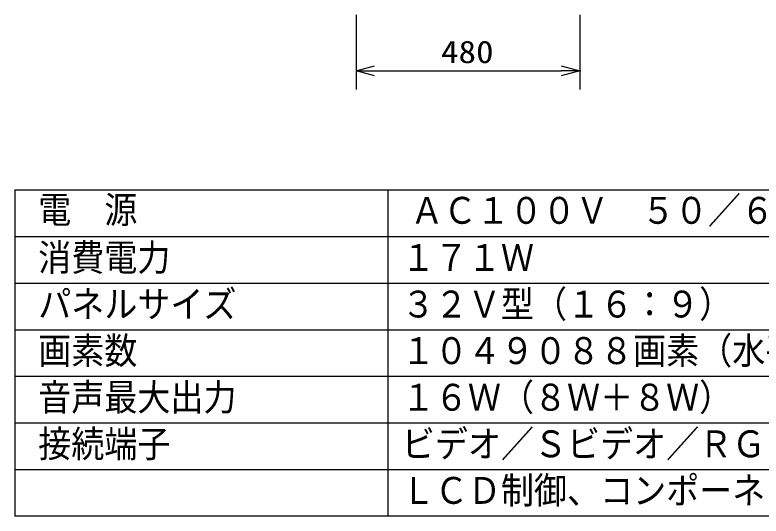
# Model space of a CAD drawing. Units: millimetres, scale not verified. Extents: x -63 to 63, y -57 to 57.
# Drawn here: x -62.5 to 17.5, y -56.5 to -2.7 of the extents above; entities that cross this region are included whole.
import ezdxf
from ezdxf.enums import TextEntityAlignment as Align

# ---------------------------------------------------------------- set-up
doc = ezdxf.new("R2010")
doc.units = ezdxf.units.MM
doc.header["$LTSCALE"] = 0.190236
doc.header["$PDMODE"] = 32
doc.header["$PDSIZE"] = 0.0951
for name, color, linetype in [('0-0_MOJI1', 2, 'Continuous'), ('0-3_WAKU', 3, 'Continuous'), ('0-4_SUNPO', 3, 'Continuous')]:
    doc.layers.add(name, color=color, linetype=linetype)
doc.styles.add('ＭＳ ゴシック', font='')
doc.styles.get('ＭＳ ゴシック').set_extended_font_data('MS Gothic')

# ---------------------------------------------------------------- blocks, each defined once
blk = doc.blocks.new('_OPEN30')
at = {"layer": '0-3_WAKU', "color": 7}
blk.add_line((0, 0), (-1, 0), dxfattribs=at)
blk.add_lwpolyline([(-1, 0.26795), (0, 0), (-1, -0.26795)], dxfattribs=at)

msp = doc.modelspace()

# ---------------------------------------------------------------- linework, layer by layer
at = {"layer": '0-3_WAKU'}
for p, q in [((-25.9131, -2.7136), (-25.9131, -10.7136)), ((-1.913, -2.7136), (-1.913, -10.7136)), ((-23.9131, -8.7136), (-3.913, -8.7136))]:
    msp.add_line(p, q, dxfattribs=at)
at = {"layer": '0-3_WAKU', "color": 4}
for p, q in [((-62.5001, -21.5), (62.5001, -21.5)), ((-62.5001, -21.5), (-62.5001, -56.5001)), ((-22.5, -21.5), (-22.5, -56.5001)), ((62.5001, -56.5001), (-62.5001, -56.5001))]:
    msp.add_line(p, q, dxfattribs=at)
at = {"layer": '0-3_WAKU', "color": 1}
for p, q in [((-62.5001, -26.5), (62.5001, -26.5)), ((-62.5001, -31.5001), (62.5001, -31.5001)), ((-62.5001, -36.5001), (62.5001, -36.5001)), ((-62.5001, -41.5001), (62.5001, -41.5001)), ((-62.5001, -46.5001), (62.5001, -46.5001)), ((-62.5001, -51.5001), (62.5001, -51.5001))]:
    msp.add_line(p, q, dxfattribs=at)
at = {"layer": '0-4_SUNPO', "color": 7}
msp.add_point((-1.913, -8.7136), dxfattribs=at)

# ---------------------------------------------------------------- block references
at = {"layer": '0-3_WAKU', "xscale": 2, "yscale": 2, "rotation": 180}
msp.add_blockref('_OPEN30', (-25.9131, -8.7136), dxfattribs=at)
at = {"layer": '0-3_WAKU', "xscale": 2, "yscale": 2}
msp.add_blockref('_OPEN30', (-1.913, -8.7136), dxfattribs=at)

# ---------------------------------------------------------------- texts
at = {"layer": '0-0_MOJI1', "style": 'ＭＳ ゴシック', "width": 0.9}
for s, p in [('電\u3000源', (-60.0001, -25.93)), ('ＡＣ１００Ｖ\u3000５０／６０Ｈｚ ', (-20.0694, -25.9989)), ('消費電力', (-60.0001, -31.0552)), ('１７１Ｗ', (-21, -31.0552)), ('パネルサイズ', (-60.0001, -36.0552)), ('３２Ｖ型（１６：９）', (-21, -36.0552)), ('画素数', (-60.0001, -41.0552)), ('１０４９０８８画素（水平１３６６×垂直７６８）', (-21, -41.0552)), ('音声最大出力', (-60.0001, -46.0552)), ('１６Ｗ（８Ｗ＋８Ｗ）', (-21, -46.0552)), ('接続端子', (-60.0001, -51.0552)), ('ビデオ／Ｓビデオ／ＲＧＢ／ＰＣ／外部スピーカ', (-21, -51.0552)), ('ＬＣＤ制御、コンポーネントビデオ', (-21, -56.0552))]:
    msp.add_text(s, height=2.887, dxfattribs=at).set_placement(p, align=Align.BOTTOM_LEFT)
at = {"layer": '0-3_WAKU', "style": 'ＭＳ ゴシック', "width": 1.15}
msp.add_text('480', height=2.406, dxfattribs=at).set_placement((-16.8002, -8.6041), align=Align.BOTTOM_LEFT)

doc.saveas('drawing.dxf')
